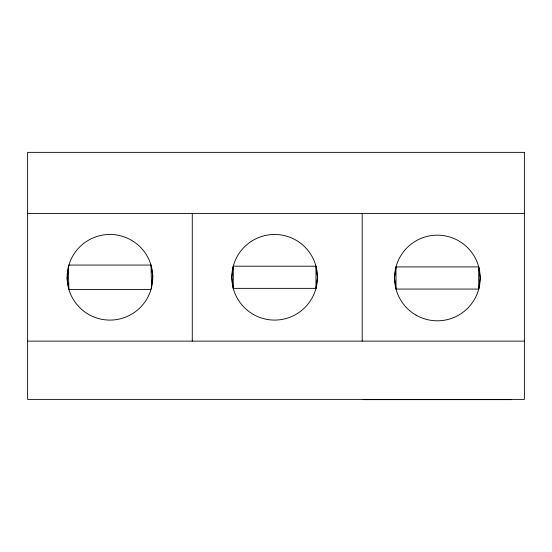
<?xml version="1.0" encoding="UTF-8"?>
<svg xmlns="http://www.w3.org/2000/svg" width="552" height="552" viewBox="0 0 552 552"><rect width="100%" height="100%" fill="white"/><g stroke="black" fill="none" stroke-linecap="round" stroke-linejoin="round"><path stroke-width="0.83" d="M151.179 288.73L152.738 276.103L150.979 265.063L68.903 265.063L67.137 278.45L68.903 289.483L150.979 289.483M233.261 266.195L231.799 277.276L233.261 288.358L315.972 288.358L317.434 277.276L315.972 266.195L233.261 266.195L233.261 288.358M396.012 266.906L394.549 277.987L396.012 289.069L478.722 289.069L480.185 277.987L478.722 266.906L396.012 266.906L396.012 289.069M27.6 213.417L524.4 213.417M27.6 341.129L524.4 341.129M363.202 399.634L511.407 399.634M150.979 265.063L151.586 287.219A42.814 42.814 0 0 1 80.502 308.368A42.814 42.814 0 0 1 97.732 236.235A42.814 42.814 0 0 1 151.586 287.219M68.296 267.327L68.903 289.483M478.722 266.906L478.722 289.069M362.202 213.417L362.202 341.129M315.972 266.195L315.972 288.358M192.275 213.417L192.275 341.129M524.4 152.366L27.6 152.366L27.6 399.386L524.4 399.386L524.4 152.366M253.209 314.35A42.814 42.814 0 0 0 317.434 277.276A42.814 42.814 0 0 0 253.209 240.196A42.814 42.814 0 0 0 253.209 314.35M415.96 315.068A42.814 42.814 0 0 0 480.185 277.987A42.814 42.814 0 0 0 415.96 240.907A42.814 42.814 0 0 0 415.96 315.068"/></g></svg>
